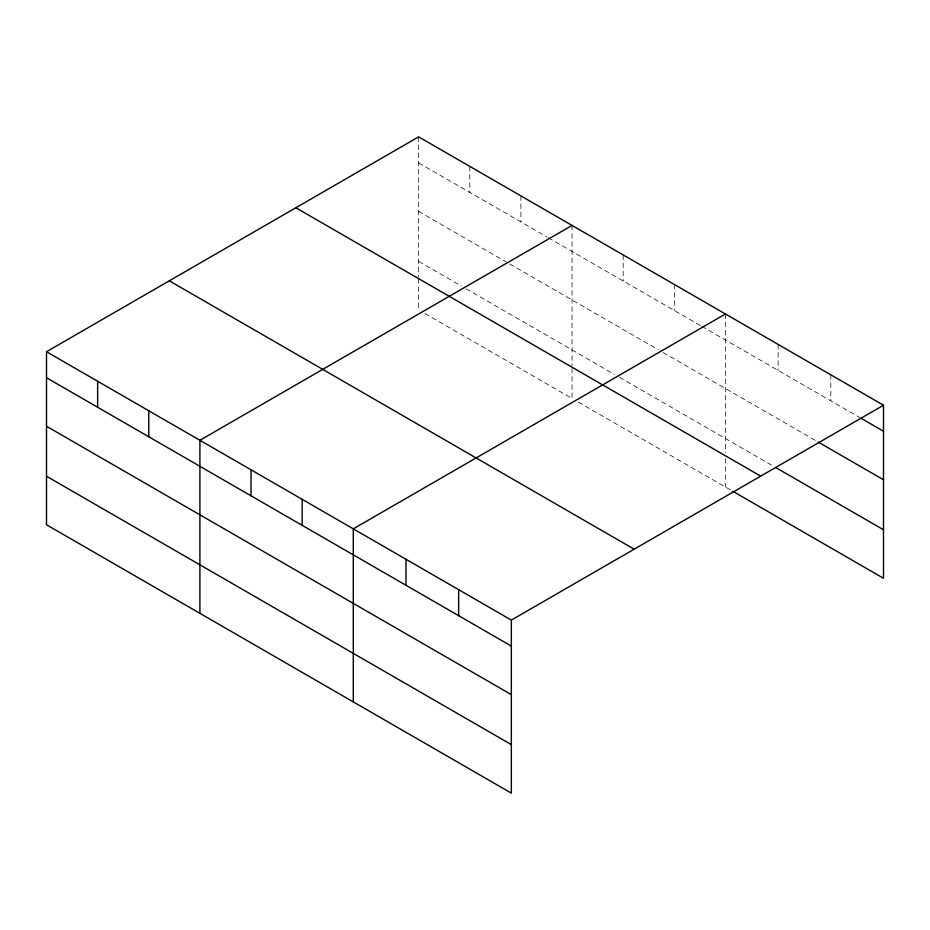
<?xml version="1.0" encoding="UTF-8"?>
<svg xmlns="http://www.w3.org/2000/svg" width="930" height="930" viewBox="0 0 930 930"><rect width="100%" height="100%" fill="white"/><g stroke="black" fill="none" stroke-linecap="round" stroke-linejoin="round"><path stroke-width="0.7" stroke-dasharray="4.65 3.49" d="M418.651 162.878L547.107 237.034M548.363 237.755L700.511 325.605M701.755 326.314L859.669 417.489M418.651 211.389L508.454 263.237M509.698 263.957L658.103 349.634M663.09 352.517L817.017 441.39M418.651 261.388L461.059 285.859M466.046 288.742L614.463 374.43M619.45 377.313L773.121 466.035M424.894 313.503L572.055 398.47L572.055 367.071M578.286 402.062L731.724 490.656M830.816 374.813L830.816 400.83M778.131 344.402L778.131 370.419M725.458 313.991L725.458 452.782M725.458 458.49L725.458 487.029M674.32 284.464L674.32 310.481M623.181 254.948L623.181 280.953M572.055 225.42L572.055 365.641M520.916 195.905L520.916 221.91M469.79 166.377L469.79 192.394M418.651 136.861L418.651 277.082M418.651 278.512L418.651 309.899"/><path stroke-width="1.4" d="M511.349 694.629L511.349 620.101L46.5 351.726L46.5 524.764L511.349 793.139L511.349 694.629L46.5 426.254M732.98 491.377L883.5 578.274L883.5 405.236L418.651 136.861L46.5 351.726M572.055 225.42L199.904 440.285L199.904 613.323M725.458 313.991L353.295 528.845L353.295 701.894M511.349 620.101L883.5 405.236M860.924 418.209L883.5 431.253M818.272 442.11L883.5 479.764M775.632 467.476L883.5 529.763M295.845 207.762L760.694 476.137M169.306 280.814L634.155 549.188M46.5 377.731L511.349 646.106M46.5 476.241L511.349 744.616M458.664 589.678L458.664 615.695M405.98 559.267L405.98 585.272M302.169 499.329L302.169 525.345M251.03 469.801L251.03 495.818M148.765 410.769L148.765 436.775M97.638 381.242L97.638 407.259"/></g></svg>
